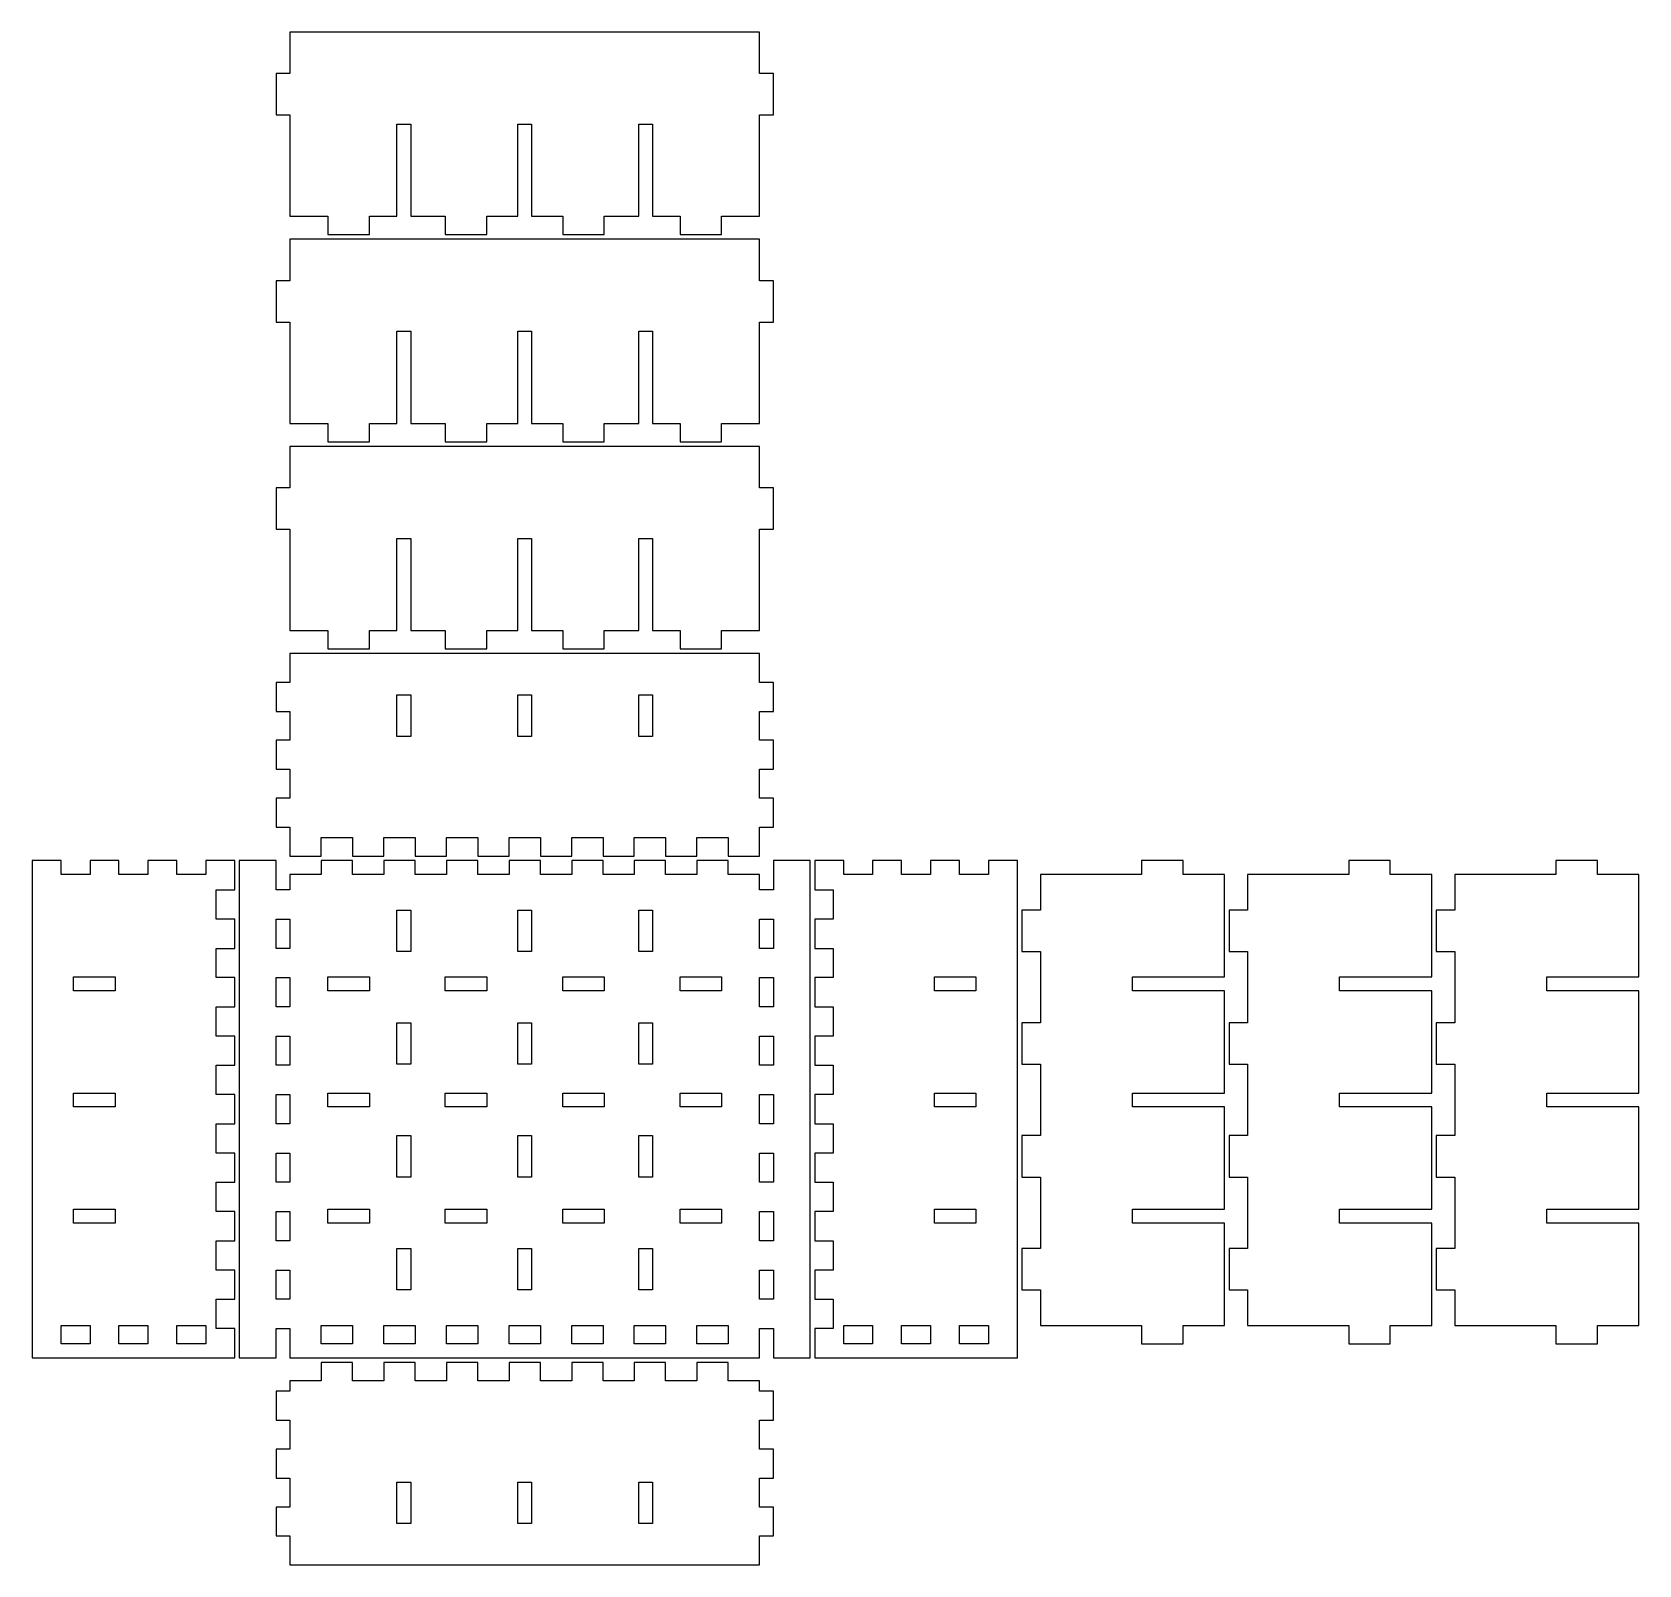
# Model space of a CAD drawing. Header units: metres. Extents: x -107 to 242, y -99 to 234.
import ezdxf

# ---------------------------------------------------------------- set-up
doc = ezdxf.new("R2010")
doc.units = ezdxf.units.M

msp = doc.modelspace()

# ---------------------------------------------------------------- linework, layer by layer
for p, q in [((51, 234), (-51, 234)), ((-51, 234), (-51, 225)), ((51, 225), (51, 234)), ((-51, 225), (-54, 225)), ((-54, 225), (-54, 216)), ((54, 225), (51, 225)), ((54, 216), (54, 225)), ((-54, 216), (-51, 216)), ((-51, 216), (-51, 194)), ((-27.75, 194), (-27.75, 214)), ((-27.75, 214), (-24.75, 214)), ((-24.75, 214), (-24.75, 194)), ((-1.5, 194), (-1.5, 214)), ((-1.5, 214), (1.5, 214)), ((1.5, 214), (1.5, 194)), ((24.75, 194), (24.75, 214)), ((24.75, 214), (27.75, 214)), ((27.75, 214), (27.75, 194)), ((51, 194), (51, 216)), ((51, 216), (54, 216)), ((-51, 194), (-42.75, 194)), ((-42.75, 194), (-42.75, 190)), ((-33.75, 194), (-27.75, 194)), ((-33.75, 190), (-33.75, 194)), ((-24.75, 194), (-17.25, 194)), ((-17.25, 194), (-17.25, 190)), ((-8.25, 190), (-8.25, 194)), ((-8.25, 194), (-1.5, 194)), ((1.5, 194), (8.25, 194)), ((8.25, 194), (8.25, 190)), ((17.25, 190), (17.25, 194)), ((17.25, 194), (24.75, 194)), ((27.75, 194), (33.75, 194)), ((33.75, 194), (33.75, 190)), ((42.75, 190), (42.75, 194)), ((42.75, 194), (51, 194)), ((51, 189), (-51, 189)), ((-51, 189), (-51, 180)), ((-42.75, 190), (-33.75, 190)), ((-17.25, 190), (-8.25, 190)), ((8.25, 190), (17.25, 190)), ((33.75, 190), (42.75, 190)), ((51, 180), (51, 189)), ((-51, 180), (-54, 180)), ((-54, 180), (-54, 171)), ((54, 180), (51, 180)), ((54, 171), (54, 180)), ((-54, 171), (-51, 171)), ((-51, 171), (-51, 149)), ((-27.75, 149), (-27.75, 169)), ((-27.75, 169), (-24.75, 169)), ((-24.75, 169), (-24.75, 149)), ((-1.5, 149), (-1.5, 169)), ((-1.5, 169), (1.5, 169)), ((1.5, 169), (1.5, 149)), ((24.75, 149), (24.75, 169)), ((24.75, 169), (27.75, 169)), ((27.75, 169), (27.75, 149)), ((51, 149), (51, 171)), ((51, 171), (54, 171)), ((-51, 149), (-42.75, 149)), ((-42.75, 149), (-42.75, 145)), ((-33.75, 149), (-27.75, 149)), ((-33.75, 145), (-33.75, 149)), ((-24.75, 149), (-17.25, 149)), ((-17.25, 149), (-17.25, 145)), ((-8.25, 145), (-8.25, 149)), ((-8.25, 149), (-1.5, 149)), ((1.5, 149), (8.25, 149)), ((8.25, 149), (8.25, 145)), ((17.25, 145), (17.25, 149)), ((17.25, 149), (24.75, 149)), ((27.75, 149), (33.75, 149)), ((33.75, 149), (33.75, 145)), ((42.75, 145), (42.75, 149)), ((42.75, 149), (51, 149)), ((51, 144), (-51, 144)), ((-51, 144), (-51, 135)), ((-42.75, 145), (-33.75, 145)), ((-17.25, 145), (-8.25, 145)), ((8.25, 145), (17.25, 145)), ((33.75, 145), (42.75, 145)), ((51, 135), (51, 144)), ((-51, 135), (-54, 135)), ((-54, 135), (-54, 126)), ((54, 135), (51, 135)), ((54, 126), (54, 135)), ((-54, 126), (-51, 126)), ((-51, 126), (-51, 104)), ((51, 104), (51, 126)), ((51, 126), (54, 126)), ((-27.75, 104), (-27.75, 124)), ((-27.75, 124), (-24.75, 124)), ((-24.75, 124), (-24.75, 104)), ((-1.5, 104), (-1.5, 124)), ((-1.5, 124), (1.5, 124)), ((1.5, 124), (1.5, 104)), ((24.75, 104), (24.75, 124)), ((24.75, 124), (27.75, 124)), ((27.75, 124), (27.75, 104)), ((-51, 104), (-42.75, 104)), ((-42.75, 104), (-42.75, 100)), ((-33.75, 104), (-27.75, 104)), ((-33.75, 100), (-33.75, 104)), ((-24.75, 104), (-17.25, 104)), ((-17.25, 104), (-17.25, 100)), ((-8.25, 100), (-8.25, 104)), ((-8.25, 104), (-1.5, 104)), ((1.5, 104), (8.25, 104)), ((8.25, 104), (8.25, 100)), ((17.25, 100), (17.25, 104)), ((17.25, 104), (24.75, 104)), ((27.75, 104), (33.75, 104)), ((33.75, 104), (33.75, 100)), ((42.75, 100), (42.75, 104)), ((42.75, 104), (51, 104)), ((51, 99), (-51, 99)), ((-51, 99), (-51, 92.7143)), ((-42.75, 100), (-33.75, 100)), ((-17.25, 100), (-8.25, 100)), ((8.25, 100), (17.25, 100)), ((33.75, 100), (42.75, 100)), ((51, 92.7143), (51, 99)), ((-51, 92.7143), (-54, 92.7143)), ((-54, 92.7143), (-54, 86.4286)), ((54, 92.7143), (51, 92.7143)), ((54, 86.4286), (54, 92.7143)), ((-27.75, 81), (-27.75, 90)), ((-27.75, 90), (-24.75, 90)), ((-24.75, 90), (-24.75, 81)), ((-1.5, 81), (-1.5, 90)), ((-1.5, 90), (1.5, 90)), ((1.5, 90), (1.5, 81)), ((24.75, 81), (24.75, 90)), ((24.75, 90), (27.75, 90)), ((27.75, 90), (27.75, 81)), ((-54, 86.4286), (-51, 86.4286)), ((-51, 86.4286), (-51, 80.1429)), ((51, 80.1429), (51, 86.4286)), ((51, 86.4286), (54, 86.4286)), ((-24.75, 81), (-27.75, 81)), ((1.5, 81), (-1.5, 81)), ((27.75, 81), (24.75, 81)), ((-51, 80.1429), (-54, 80.1429)), ((-54, 80.1429), (-54, 73.8571)), ((54, 80.1429), (51, 80.1429)), ((54, 73.8571), (54, 80.1429)), ((-54, 73.8571), (-51, 73.8571)), ((-51, 73.8571), (-51, 67.5714)), ((51, 67.5714), (51, 73.8571)), ((51, 73.8571), (54, 73.8571)), ((-51, 67.5714), (-54, 67.5714)), ((-54, 67.5714), (-54, 61.2857)), ((54, 67.5714), (51, 67.5714)), ((54, 61.2857), (54, 67.5714)), ((-54, 61.2857), (-51, 61.2857)), ((-51, 61.2857), (-51, 55)), ((51, 55), (51, 61.2857)), ((51, 61.2857), (54, 61.2857)), ((-44.2, 59), (-37.4, 59)), ((-44.2, 55), (-44.2, 59)), ((-37.4, 59), (-37.4, 55)), ((-30.6, 55), (-30.6, 59)), ((-30.6, 59), (-23.8, 59)), ((-23.8, 59), (-23.8, 55)), ((-17, 55), (-17, 59)), ((-17, 59), (-10.2, 59)), ((-10.2, 59), (-10.2, 55)), ((-3.39999, 55), (-3.39999, 59)), ((-3.39999, 59), (3.39999, 59)), ((3.39999, 59), (3.39999, 55)), ((10.2, 55), (10.2, 59)), ((10.2, 59), (17, 59)), ((17, 59), (17, 55)), ((23.8, 55), (23.8, 59)), ((23.8, 59), (30.6, 59)), ((30.6, 59), (30.6, 55)), ((37.4, 55), (37.4, 59)), ((37.4, 59), (44.2, 59)), ((44.2, 59), (44.2, 55)), ((-100.714, 54), (-107, 54)), ((-107, 54), (-107, -54)), ((-100.714, 51), (-100.714, 54)), ((-88.1429, 54), (-94.4286, 54)), ((-94.4286, 54), (-94.4286, 51)), ((-88.1429, 51), (-88.1429, 54)), ((-75.5714, 54), (-81.8571, 54)), ((-81.8571, 54), (-81.8571, 51)), ((-75.5714, 51), (-75.5714, 54)), ((-63, 54), (-69.2857, 54)), ((-69.2857, 54), (-69.2857, 51)), ((-63, 47.647), (-63, 54)), ((-54, 53.9995), (-62, 53.9995)), ((-62, 53.9995), (-62, -53.9995)), ((-54, 47.647), (-54, 53.9995)), ((-51, 55), (-44.2, 55)), ((-37.4, 53.9995), (-44.2, 53.9995)), ((-44.2, 53.9995), (-44.2, 51)), ((-37.4, 55), (-30.6, 55)), ((-37.4, 51), (-37.4, 53.9995)), ((-23.8, 53.9995), (-30.6, 53.9995)), ((-30.6, 53.9995), (-30.6, 51)), ((-23.8, 55), (-17, 55)), ((-23.8, 51), (-23.8, 53.9995)), ((-10.2, 53.9995), (-17, 53.9995)), ((-17, 53.9995), (-17, 51)), ((-10.2, 55), (-3.39999, 55)), ((-10.2, 51), (-10.2, 53.9995)), ((3.39999, 53.9995), (-3.39999, 53.9995)), ((-3.39999, 53.9995), (-3.39999, 51)), ((3.39999, 55), (10.2, 55)), ((3.39999, 51), (3.39999, 53.9995)), ((17, 53.9995), (10.2, 53.9995)), ((10.2, 53.9995), (10.2, 51)), ((17, 55), (23.8, 55)), ((17, 51), (17, 53.9995)), ((30.6, 53.9995), (23.8, 53.9995)), ((23.8, 53.9995), (23.8, 51)), ((30.6, 55), (37.4, 55)), ((30.6, 51), (30.6, 53.9995)), ((44.2, 53.9995), (37.4, 53.9995)), ((37.4, 53.9995), (37.4, 51)), ((44.2, 55), (51, 55)), ((44.2, 51), (44.2, 53.9995)), ((62, 53.9995), (54, 53.9995)), ((54, 53.9995), (54, 47.647)), ((62, -53.9995), (62, 53.9995)), ((69.2857, 54), (63, 54)), ((63, 54), (63, 47.647)), ((69.2857, 51), (69.2857, 54)), ((81.8571, 54), (75.5714, 54)), ((75.5714, 54), (75.5714, 51)), ((81.8571, 51), (81.8571, 54)), ((94.4286, 54), (88.1429, 54)), ((88.1429, 54), (88.1429, 51)), ((94.4286, 51), (94.4286, 54)), ((107, 54), (100.714, 54)), ((100.714, 54), (100.714, 51)), ((107, -54), (107, 54)), ((143, 54), (134, 54)), ((134, 54), (134, 51)), ((143, 51), (143, 54)), ((188, 54), (179, 54)), ((179, 54), (179, 51)), ((188, 51), (188, 54)), ((233, 54), (224, 54)), ((224, 54), (224, 51)), ((233, 51), (233, 54)), ((-94.4286, 51), (-100.714, 51)), ((-81.8571, 51), (-88.1429, 51)), ((-69.2857, 51), (-75.5714, 51)), ((-44.2, 51), (-51, 51)), ((-51, 51), (-51, 47.647)), ((-30.6, 51), (-37.4, 51)), ((-17, 51), (-23.8, 51)), ((-3.39999, 51), (-10.2, 51)), ((10.2, 51), (3.39999, 51)), ((23.8, 51), (17, 51)), ((37.4, 51), (30.6, 51)), ((51, 51), (44.2, 51)), ((51, 47.647), (51, 51)), ((75.5714, 51), (69.2857, 51)), ((88.1429, 51), (81.8571, 51)), ((100.714, 51), (94.4286, 51)), ((134, 51), (112, 51)), ((112, 51), (112, 43.25)), ((152, 51), (143, 51)), ((152, 28.75), (152, 51)), ((179, 51), (157, 51)), ((157, 51), (157, 43.25)), ((197, 51), (188, 51)), ((197, 28.75), (197, 51)), ((224, 51), (202, 51)), ((202, 51), (202, 43.25)), ((242, 51), (233, 51)), ((242, 28.75), (242, 51)), ((-67, 41.2941), (-67, 47.647)), ((-67, 47.647), (-63, 47.647)), ((-51, 47.647), (-54, 47.647)), ((54, 47.647), (51, 47.647)), ((63, 47.647), (67, 47.647)), ((67, 47.647), (67, 41.2941)), ((-27.75, 34.25), (-27.75, 43.25)), ((-27.75, 43.25), (-24.75, 43.25)), ((-24.75, 43.25), (-24.75, 34.25)), ((-1.5, 34.25), (-1.5, 43.25)), ((-1.5, 43.25), (1.5, 43.25)), ((1.5, 43.25), (1.5, 34.25)), ((24.75, 34.25), (24.75, 43.25)), ((24.75, 43.25), (27.75, 43.25)), ((27.75, 43.25), (27.75, 34.25)), ((112, 43.25), (108, 43.25)), ((108, 43.25), (108, 34.25)), ((157, 43.25), (153, 43.25)), ((153, 43.25), (153, 34.25)), ((202, 43.25), (198, 43.25)), ((198, 43.25), (198, 34.25)), ((-63, 41.2941), (-67, 41.2941)), ((-63, 34.9412), (-63, 41.2941)), ((-54, 34.9412), (-54, 41.2941)), ((-54, 41.2941), (-51, 41.2941)), ((-51, 41.2941), (-51, 34.9412)), ((51, 34.9412), (51, 41.2941)), ((51, 41.2941), (54, 41.2941)), ((54, 41.2941), (54, 34.9412)), ((67, 41.2941), (63, 41.2941)), ((63, 41.2941), (63, 34.9412)), ((-67, 28.5882), (-67, 34.9412)), ((-67, 34.9412), (-63, 34.9412)), ((-51, 34.9412), (-54, 34.9412)), ((54, 34.9412), (51, 34.9412)), ((63, 34.9412), (67, 34.9412)), ((67, 34.9412), (67, 28.5882)), ((-24.75, 34.25), (-27.75, 34.25)), ((1.5, 34.25), (-1.5, 34.25)), ((27.75, 34.25), (24.75, 34.25)), ((108, 34.25), (112, 34.25)), ((112, 34.25), (112, 18.75)), ((153, 34.25), (157, 34.25)), ((157, 34.25), (157, 18.75)), ((198, 34.25), (202, 34.25)), ((202, 34.25), (202, 18.75)), ((-98, 25.75), (-98, 28.75)), ((-98, 28.75), (-89, 28.75)), ((-89, 28.75), (-89, 25.75)), ((-63, 28.5882), (-67, 28.5882)), ((-63, 22.2353), (-63, 28.5882)), ((-54, 22.2353), (-54, 28.5882)), ((-54, 28.5882), (-51, 28.5882)), ((-51, 28.5882), (-51, 22.2353)), ((-42.75, 25.75), (-42.75, 28.75)), ((-42.75, 28.75), (-33.75, 28.75)), ((-33.75, 28.75), (-33.75, 25.75)), ((-17.25, 25.75), (-17.25, 28.75)), ((-17.25, 28.75), (-8.25, 28.75)), ((-8.25, 28.75), (-8.25, 25.75)), ((8.25, 25.75), (8.25, 28.75)), ((8.25, 28.75), (17.25, 28.75)), ((17.25, 28.75), (17.25, 25.75)), ((33.75, 25.75), (33.75, 28.75)), ((33.75, 28.75), (42.75, 28.75)), ((42.75, 28.75), (42.75, 25.75)), ((51, 22.2353), (51, 28.5882)), ((51, 28.5882), (54, 28.5882)), ((54, 28.5882), (54, 22.2353)), ((67, 28.5882), (63, 28.5882)), ((63, 28.5882), (63, 22.2353)), ((89, 25.75), (89, 28.75)), ((89, 28.75), (98, 28.75)), ((98, 28.75), (98, 25.75)), ((132, 25.75), (132, 28.75)), ((132, 28.75), (152, 28.75)), ((177, 25.75), (177, 28.75)), ((177, 28.75), (197, 28.75)), ((222, 25.75), (222, 28.75)), ((222, 28.75), (242, 28.75)), ((-89, 25.75), (-98, 25.75)), ((-33.75, 25.75), (-42.75, 25.75)), ((-8.25, 25.75), (-17.25, 25.75)), ((17.25, 25.75), (8.25, 25.75)), ((42.75, 25.75), (33.75, 25.75)), ((98, 25.75), (89, 25.75)), ((152, 25.75), (132, 25.75)), ((152, 3.5), (152, 25.75)), ((197, 25.75), (177, 25.75)), ((197, 3.5), (197, 25.75)), ((242, 25.75), (222, 25.75)), ((242, 3.5), (242, 25.75)), ((-67, 15.8823), (-67, 22.2353)), ((-67, 22.2353), (-63, 22.2353)), ((-51, 22.2353), (-54, 22.2353)), ((54, 22.2353), (51, 22.2353)), ((63, 22.2353), (67, 22.2353)), ((67, 22.2353), (67, 15.8823)), ((-27.75, 9.75), (-27.75, 18.75)), ((-27.75, 18.75), (-24.75, 18.75)), ((-24.75, 18.75), (-24.75, 9.75)), ((-1.5, 9.75), (-1.5, 18.75)), ((-1.5, 18.75), (1.5, 18.75)), ((1.5, 18.75), (1.5, 9.75)), ((24.75, 9.75), (24.75, 18.75)), ((24.75, 18.75), (27.75, 18.75)), ((27.75, 18.75), (27.75, 9.75)), ((112, 18.75), (108, 18.75)), ((108, 18.75), (108, 9.75)), ((157, 18.75), (153, 18.75)), ((153, 18.75), (153, 9.75)), ((202, 18.75), (198, 18.75)), ((198, 18.75), (198, 9.75)), ((-63, 15.8823), (-67, 15.8823)), ((-63, 9.5294), (-63, 15.8823)), ((-54, 9.5294), (-54, 15.8823)), ((-54, 15.8823), (-51, 15.8823)), ((-51, 15.8823), (-51, 9.5294)), ((51, 9.5294), (51, 15.8823)), ((51, 15.8823), (54, 15.8823)), ((54, 15.8823), (54, 9.5294)), ((67, 15.8823), (63, 15.8823)), ((63, 15.8823), (63, 9.5294)), ((-67, 3.17647), (-67, 9.5294)), ((-67, 9.5294), (-63, 9.5294)), ((-51, 9.5294), (-54, 9.5294)), ((-24.75, 9.75), (-27.75, 9.75)), ((1.5, 9.75), (-1.5, 9.75)), ((27.75, 9.75), (24.75, 9.75)), ((54, 9.5294), (51, 9.5294)), ((63, 9.5294), (67, 9.5294)), ((67, 9.5294), (67, 3.17647)), ((108, 9.75), (112, 9.75)), ((112, 9.75), (112, -5.75)), ((153, 9.75), (157, 9.75)), ((157, 9.75), (157, -5.75)), ((198, 9.75), (202, 9.75)), ((202, 9.75), (202, -5.75)), ((-98, 0.5), (-98, 3.5)), ((-98, 3.5), (-89, 3.5)), ((-89, 3.5), (-89, 0.5)), ((-42.75, 0.5), (-42.75, 3.5)), ((-42.75, 3.5), (-33.75, 3.5)), ((-33.75, 3.5), (-33.75, 0.5)), ((-17.25, 0.5), (-17.25, 3.5)), ((-17.25, 3.5), (-8.25, 3.5)), ((-8.25, 3.5), (-8.25, 0.5)), ((8.25, 0.5), (8.25, 3.5)), ((8.25, 3.5), (17.25, 3.5)), ((17.25, 3.5), (17.25, 0.5)), ((33.75, 0.5), (33.75, 3.5)), ((33.75, 3.5), (42.75, 3.5)), ((42.75, 3.5), (42.75, 0.5)), ((89, 0.5), (89, 3.5)), ((89, 3.5), (98, 3.5)), ((98, 3.5), (98, 0.5)), ((132, 0.5), (132, 3.5)), ((132, 3.5), (152, 3.5)), ((177, 0.5), (177, 3.5)), ((177, 3.5), (197, 3.5)), ((222, 0.5), (222, 3.5)), ((222, 3.5), (242, 3.5)), ((-89, 0.5), (-98, 0.5)), ((-63, 3.17647), (-67, 3.17647)), ((-63, -3.17647), (-63, 3.17647)), ((-54, -3.17647), (-54, 3.17645)), ((-54, 3.17645), (-51, 3.17645)), ((-51, 3.17645), (-51, -3.17647)), ((-33.75, 0.5), (-42.75, 0.5)), ((-8.25, 0.5), (-17.25, 0.5)), ((17.25, 0.5), (8.25, 0.5)), ((42.75, 0.5), (33.75, 0.5)), ((51, -3.17647), (51, 3.17645)), ((51, 3.17645), (54, 3.17645)), ((54, 3.17645), (54, -3.17647)), ((67, 3.17647), (63, 3.17647)), ((63, 3.17647), (63, -3.17647)), ((98, 0.5), (89, 0.5)), ((152, 0.5), (132, 0.5)), ((152, -21.75), (152, 0.5)), ((197, 0.5), (177, 0.5)), ((197, -21.75), (197, 0.5)), ((242, 0.5), (222, 0.5)), ((242, -21.75), (242, 0.5)), ((-67, -9.5294), (-67, -3.17647)), ((-67, -3.17647), (-63, -3.17647)), ((-51, -3.17647), (-54, -3.17647)), ((54, -3.17647), (51, -3.17647)), ((63, -3.17647), (67, -3.17647)), ((67, -3.17647), (67, -9.5294)), ((-27.75, -14.75), (-27.75, -5.75)), ((-27.75, -5.75), (-24.75, -5.75)), ((-24.75, -5.75), (-24.75, -14.75)), ((-1.5, -14.75), (-1.5, -5.75)), ((-1.5, -5.75), (1.5, -5.75)), ((1.5, -5.75), (1.5, -14.75)), ((24.75, -14.75), (24.75, -5.75)), ((24.75, -5.75), (27.75, -5.75)), ((27.75, -5.75), (27.75, -14.75)), ((112, -5.75), (108, -5.75)), ((108, -5.75), (108, -14.75)), ((157, -5.75), (153, -5.75)), ((153, -5.75), (153, -14.75)), ((202, -5.75), (198, -5.75)), ((198, -5.75), (198, -14.75)), ((-63, -9.5294), (-67, -9.5294)), ((-63, -15.8823), (-63, -9.5294)), ((-54, -15.8823), (-54, -9.5294)), ((-54, -9.5294), (-51, -9.5294)), ((-51, -9.5294), (-51, -15.8823)), ((51, -15.8823), (51, -9.5294)), ((51, -9.5294), (54, -9.5294)), ((54, -9.5294), (54, -15.8823)), ((67, -9.5294), (63, -9.5294)), ((63, -9.5294), (63, -15.8823)), ((-67, -22.2353), (-67, -15.8823)), ((-67, -15.8823), (-63, -15.8823)), ((-51, -15.8823), (-54, -15.8823)), ((-24.75, -14.75), (-27.75, -14.75)), ((1.5, -14.75), (-1.5, -14.75)), ((27.75, -14.75), (24.75, -14.75)), ((54, -15.8823), (51, -15.8823)), ((63, -15.8823), (67, -15.8823)), ((67, -15.8823), (67, -22.2353)), ((108, -14.75), (112, -14.75)), ((112, -14.75), (112, -30.25)), ((153, -14.75), (157, -14.75)), ((157, -14.75), (157, -30.25)), ((198, -14.75), (202, -14.75)), ((202, -14.75), (202, -30.25)), ((-98, -24.75), (-98, -21.75)), ((-98, -21.75), (-89, -21.75)), ((-89, -21.75), (-89, -24.75)), ((-63, -22.2353), (-67, -22.2353)), ((-63, -28.5882), (-63, -22.2353)), ((-54, -28.5882), (-54, -22.2353)), ((-54, -22.2353), (-51, -22.2353)), ((-51, -22.2353), (-51, -28.5882)), ((-42.75, -24.75), (-42.75, -21.75)), ((-42.75, -21.75), (-33.75, -21.75)), ((-33.75, -21.75), (-33.75, -24.75)), ((-17.25, -24.75), (-17.25, -21.75)), ((-17.25, -21.75), (-8.25, -21.75)), ((-8.25, -21.75), (-8.25, -24.75)), ((8.25, -24.75), (8.25, -21.75)), ((8.25, -21.75), (17.25, -21.75)), ((17.25, -21.75), (17.25, -24.75)), ((33.75, -24.75), (33.75, -21.75)), ((33.75, -21.75), (42.75, -21.75)), ((42.75, -21.75), (42.75, -24.75)), ((51, -28.5882), (51, -22.2353)), ((51, -22.2353), (54, -22.2353)), ((54, -22.2353), (54, -28.5882)), ((67, -22.2353), (63, -22.2353)), ((63, -22.2353), (63, -28.5882)), ((89, -24.75), (89, -21.75)), ((89, -21.75), (98, -21.75)), ((98, -21.75), (98, -24.75)), ((132, -24.75), (132, -21.75)), ((132, -21.75), (152, -21.75)), ((177, -24.75), (177, -21.75)), ((177, -21.75), (197, -21.75)), ((222, -24.75), (222, -21.75)), ((222, -21.75), (242, -21.75)), ((-89, -24.75), (-98, -24.75)), ((-33.75, -24.75), (-42.75, -24.75)), ((-8.25, -24.75), (-17.25, -24.75)), ((17.25, -24.75), (8.25, -24.75)), ((42.75, -24.75), (33.75, -24.75)), ((98, -24.75), (89, -24.75)), ((152, -24.75), (132, -24.75)), ((152, -47), (152, -24.75)), ((197, -24.75), (177, -24.75)), ((197, -47), (197, -24.75)), ((242, -24.75), (222, -24.75)), ((242, -47), (242, -24.75)), ((-67, -34.9412), (-67, -28.5882)), ((-67, -28.5882), (-63, -28.5882)), ((-51, -28.5882), (-54, -28.5882)), ((-27.75, -39.25), (-27.75, -30.25)), ((-27.75, -30.25), (-24.75, -30.25)), ((-24.75, -30.25), (-24.75, -39.25)), ((-1.5, -39.25), (-1.5, -30.25)), ((-1.5, -30.25), (1.5, -30.25)), ((1.5, -30.25), (1.5, -39.25)), ((24.75, -39.25), (24.75, -30.25)), ((24.75, -30.25), (27.75, -30.25)), ((27.75, -30.25), (27.75, -39.25)), ((54, -28.5882), (51, -28.5882)), ((63, -28.5882), (67, -28.5882)), ((67, -28.5882), (67, -34.9412)), ((112, -30.25), (108, -30.25)), ((108, -30.25), (108, -39.25)), ((157, -30.25), (153, -30.25)), ((153, -30.25), (153, -39.25)), ((202, -30.25), (198, -30.25)), ((198, -30.25), (198, -39.25)), ((-63, -34.9412), (-67, -34.9412)), ((-63, -41.2941), (-63, -34.9412)), ((-54, -41.2941), (-54, -34.9412)), ((-54, -34.9412), (-51, -34.9412)), ((-51, -34.9412), (-51, -41.2941)), ((51, -41.2941), (51, -34.9412)), ((51, -34.9412), (54, -34.9412)), ((54, -34.9412), (54, -41.2941)), ((67, -34.9412), (63, -34.9412)), ((63, -34.9412), (63, -41.2941)), ((-67, -47.647), (-67, -41.2941)), ((-67, -41.2941), (-63, -41.2941)), ((-51, -41.2941), (-54, -41.2941)), ((-24.75, -39.25), (-27.75, -39.25)), ((1.5, -39.25), (-1.5, -39.25)), ((27.75, -39.25), (24.75, -39.25)), ((54, -41.2941), (51, -41.2941)), ((63, -41.2941), (67, -41.2941)), ((67, -41.2941), (67, -47.647)), ((108, -39.25), (112, -39.25)), ((112, -39.25), (112, -47)), ((153, -39.25), (157, -39.25)), ((157, -39.25), (157, -47)), ((198, -39.25), (202, -39.25)), ((202, -39.25), (202, -47)), ((-100.714, -51), (-100.714, -47)), ((-100.714, -47), (-94.4286, -47)), ((-94.4286, -47), (-94.4286, -51)), ((-88.1429, -51), (-88.1429, -47)), ((-88.1429, -47), (-81.8571, -47)), ((-81.8571, -47), (-81.8571, -51)), ((-75.5714, -51), (-75.5714, -47)), ((-75.5714, -47), (-69.2857, -47)), ((-69.2857, -47), (-69.2857, -51)), ((-63, -47.647), (-67, -47.647)), ((-63, -54), (-63, -47.647)), ((-54, -47.647), (-51, -47.647)), ((-54, -53.9995), (-54, -47.647)), ((-51, -47.647), (-51, -53.9995)), ((-44.2, -51), (-44.2, -47)), ((-44.2, -47), (-37.4, -47)), ((-37.4, -47), (-37.4, -51)), ((-30.6, -51), (-30.6, -47)), ((-30.6, -47), (-23.8, -47)), ((-23.8, -47), (-23.8, -51)), ((-17, -51), (-17, -47)), ((-17, -47), (-10.2, -47)), ((-10.2, -47), (-10.2, -51)), ((-3.39999, -51), (-3.39999, -47)), ((-3.39999, -47), (3.39999, -47)), ((3.39999, -47), (3.39999, -51)), ((10.2, -51), (10.2, -47)), ((10.2, -47), (17, -47)), ((17, -47), (17, -51)), ((23.8, -51), (23.8, -47)), ((23.8, -47), (30.6, -47)), ((30.6, -47), (30.6, -51)), ((37.4, -51), (37.4, -47)), ((37.4, -47), (44.2, -47)), ((44.2, -47), (44.2, -51)), ((51, -53.9995), (51, -47.647)), ((51, -47.647), (54, -47.647)), ((54, -47.647), (54, -53.9995)), ((67, -47.647), (63, -47.647)), ((63, -47.647), (63, -54)), ((69.2857, -51), (69.2857, -47)), ((69.2857, -47), (75.5714, -47)), ((75.5714, -47), (75.5714, -51)), ((81.8571, -51), (81.8571, -47)), ((81.8571, -47), (88.1429, -47)), ((88.1429, -47), (88.1429, -51)), ((94.4286, -51), (94.4286, -47)), ((94.4286, -47), (100.714, -47)), ((100.714, -47), (100.714, -51)), ((112, -47), (134, -47)), ((134, -47), (134, -51)), ((143, -47), (152, -47)), ((143, -51), (143, -47)), ((157, -47), (179, -47)), ((179, -47), (179, -51)), ((188, -47), (197, -47)), ((188, -51), (188, -47)), ((202, -47), (224, -47)), ((224, -47), (224, -51)), ((233, -47), (242, -47)), ((233, -51), (233, -47)), ((-94.4286, -51), (-100.714, -51)), ((-81.8571, -51), (-88.1429, -51)), ((-69.2857, -51), (-75.5714, -51)), ((-37.4, -51), (-44.2, -51)), ((-23.8, -51), (-30.6, -51)), ((-10.2, -51), (-17, -51)), ((3.39999, -51), (-3.39999, -51)), ((17, -51), (10.2, -51)), ((30.6, -51), (23.8, -51)), ((44.2, -51), (37.4, -51)), ((75.5714, -51), (69.2857, -51)), ((88.1429, -51), (81.8571, -51)), ((100.714, -51), (94.4286, -51)), ((134, -51), (143, -51)), ((179, -51), (188, -51)), ((224, -51), (233, -51)), ((-107, -54), (-63, -54)), ((-62, -53.9995), (-54, -53.9995)), ((-51, -53.9995), (51, -53.9995)), ((-37.4, -55), (-44.2, -55)), ((-44.2, -55), (-44.2, -59)), ((-37.4, -59), (-37.4, -55)), ((-23.8, -55), (-30.6, -55)), ((-30.6, -55), (-30.6, -59)), ((-23.8, -59), (-23.8, -55)), ((-10.2, -55), (-17, -55)), ((-17, -55), (-17, -59)), ((-10.2, -59), (-10.2, -55)), ((3.39999, -55), (-3.39999, -55)), ((-3.39999, -55), (-3.39999, -59)), ((3.39999, -59), (3.39999, -55)), ((17, -55), (10.2, -55)), ((10.2, -55), (10.2, -59)), ((17, -59), (17, -55)), ((30.6, -55), (23.8, -55)), ((23.8, -55), (23.8, -59)), ((30.6, -59), (30.6, -55)), ((44.2, -55), (37.4, -55)), ((37.4, -55), (37.4, -59)), ((44.2, -59), (44.2, -55)), ((54, -53.9995), (62, -53.9995)), ((63, -54), (107, -54)), ((-44.2, -59), (-51, -59)), ((-51, -59), (-51, -61.2857)), ((-30.6, -59), (-37.4, -59)), ((-17, -59), (-23.8, -59)), ((-3.39999, -59), (-10.2, -59)), ((10.2, -59), (3.39999, -59)), ((23.8, -59), (17, -59)), ((37.4, -59), (30.6, -59)), ((51, -59), (44.2, -59)), ((51, -61.2857), (51, -59)), ((-51, -61.2857), (-54, -61.2857)), ((-54, -61.2857), (-54, -67.5714)), ((54, -61.2857), (51, -61.2857)), ((54, -67.5714), (54, -61.2857)), ((-54, -67.5714), (-51, -67.5714)), ((-51, -67.5714), (-51, -73.8571)), ((51, -73.8571), (51, -67.5714)), ((51, -67.5714), (54, -67.5714)), ((-51, -73.8571), (-54, -73.8571)), ((-54, -73.8571), (-54, -80.1429)), ((54, -73.8571), (51, -73.8571)), ((54, -80.1429), (54, -73.8571)), ((-54, -80.1429), (-51, -80.1429)), ((-51, -80.1429), (-51, -86.4286)), ((51, -86.4286), (51, -80.1429)), ((51, -80.1429), (54, -80.1429)), ((-27.75, -90), (-27.75, -81)), ((-27.75, -81), (-24.75, -81)), ((-24.75, -81), (-24.75, -90)), ((-1.5, -90), (-1.5, -81)), ((-1.5, -81), (1.5, -81)), ((1.5, -81), (1.5, -90)), ((24.75, -90), (24.75, -81)), ((24.75, -81), (27.75, -81)), ((27.75, -81), (27.75, -90)), ((-51, -86.4286), (-54, -86.4286)), ((-54, -86.4286), (-54, -92.7143)), ((54, -86.4286), (51, -86.4286)), ((54, -92.7143), (54, -86.4286)), ((-24.75, -90), (-27.75, -90)), ((1.5, -90), (-1.5, -90)), ((27.75, -90), (24.75, -90)), ((-54, -92.7143), (-51, -92.7143)), ((-51, -92.7143), (-51, -99)), ((51, -92.7143), (54, -92.7143)), ((51, -99), (51, -92.7143)), ((-51, -99), (51, -99))]:
    msp.add_line(p, q)

doc.saveas('drawing.dxf')
